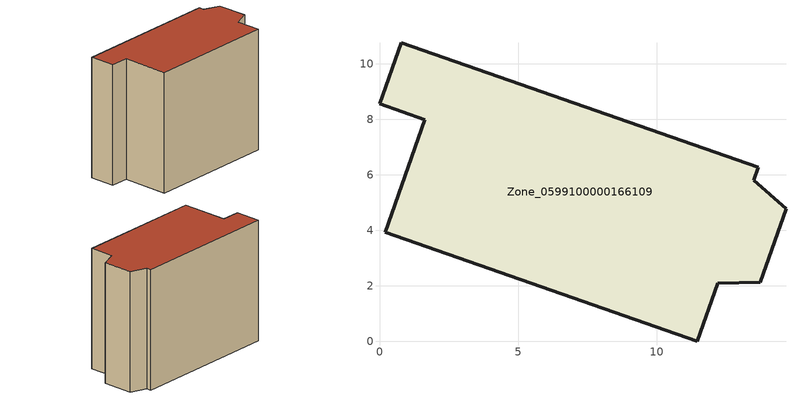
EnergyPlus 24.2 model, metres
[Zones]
Zone_0599100000166109
 floor ground (C_G): 11.46,0 0.21,3.93 1.63,7.99 0,8.56 0.78,10.77 13.65,6.27 13.49,5.81 14.65,4.78 13.73,2.14 12.19,2.09 z0
 wall outside (C_F): 0.21,3.93 11.46,0 12.19,2.09 13.73,2.14 14.65,4.78 13.49,5.81 13.65,6.27 0.78,10.77 0,8.56 1.63,7.99 0.21,3.93 z0:11.13
 roof outside (C_R): 13.65,6.27 0.78,10.77 0,8.56 1.63,7.99 0.21,3.93 11.46,0 12.19,2.09 13.73,2.14 14.65,4.78 13.49,5.81 z11.13
[BUILDING]
Pand.0599100000166109: North Axis=0; Terrain=City; Loads Convergence Tolerance Value=0.04; Temperature Convergence Tolerance Value=0.4; Solar Distribution=FullExterior; Maximum Number of Warmup Days=25; Minimum Number of Warmup Days=1
[Site:Location]
Rotterdam.The.Hague.AP_ZH_NLD Design_Conditions: Latitude=51.96; Longitude=4.45; Time Zone=1; Elevation=-4.5
[SITE:GROUNDTEMPERATURE:BUILDINGSURFACE]
18, 18, 18, 18, 18, 18, 18, 18, 18, 18, 18, 18
[MATERIAL] Thermal Absorptance=0.9; Solar Absorptance=0.7; Visible Absorptance=0.7
Name | Roughness | Thickness | Conductivity | Density | Specific Heat
G.TC.1946 | MediumSmooth | 0.15 | 1 | 540 | 1210
F.TC.1946 | Rough | 0.3 | 0.857143 | 1920 | 840
R.TC.1946 | MediumRough | 0.2 | 0.909091 | 1500 | 1000
[CONSTRUCTION]
C_G: G.TC.1946
C_F: F.TC.1946
C_R: R.TC.1946
[ZONE]
Zone_0599100000166109: Type=1; Multiplier=1; Ceiling Height=Autocalculate; Volume=Autocalculate; Floor Area=autocalculate; Part of Total Floor Area=Yes
[ZONEINFILTRATION:DESIGNFLOWRATE]
Infil_Zone_0599100000166109: Zone or ZoneList or Space or SpaceList=Zone_0599100000166109; Schedule=AlwaysOn; Design Flow Rate Calculation Method=Flow/Area; Flow Rate per Floor Area=0.003; Constant Term Coefficient=1; Temperature Term Coefficient=0; Velocity Term Coefficient=0; Velocity Squared Term Coefficient=0
[HVACTEMPLATE:ZONE:IDEALLOADSAIRSYSTEM]
Zone_0599100000166109: Maximum Heating Supply Air Temperature=50; Minimum Cooling Supply Air Temperature=13; Maximum Heating Supply Air Humidity Ratio=0.0156; Minimum Cooling Supply Air Humidity Ratio=0.0077; Heating Limit=NoLimit; Cooling Limit=NoLimit; Dehumidification Control Type=ConstantSensibleHeatRatio; Cooling Sensible Heat Ratio=0.7; Dehumidification Setpoint=60; Humidification Control Type=None; Humidification Setpoint=30; Outdoor Air Method=None; Outdoor Air Flow Rate per Person=0.00944; Outdoor Air Flow Rate per Zone Floor Area=0; Outdoor Air Flow Rate per Zone=0; Demand Controlled Ventilation Type=None; Outdoor Air Economizer Type=NoEconomizer; Heat Recovery Type=None; Sensible Heat Recovery Effectiveness=0.7; Latent Heat Recovery Effectiveness=0.65
[ZONECONTROL:THERMOSTAT]
ThermostatControl_Zone_0599100000166109: Zone or ZoneList=Zone_0599100000166109; Control Type Schedule=DualSetpointControlType; Control 1=Thermostat_Zone_0599100000166109; Temperature Difference Between Cutout And Setpoint=0
[THERMOSTATSETPOINT:DUALSETPOINT]
Thermostat_Zone_0599100000166109: Heating Setpoint Temperature Schedule=HeatingSetpoint_Zone_0599100000166109; Cooling Setpoint Temperature Schedule=CoolingSetpoint_Zone_0599100000166109
[SCHEDULE:COMPACT]
HeatingSetpoint_Zone_0599100000166109: Through: 12/31, For: AllDays, Until: 24:00, 21
CoolingSetpoint_Zone_0599100000166109: Through: 12/31, For: AllDays, Until: 24:00, 24
DualSetpointControlType: Through: 12/31, For: AllDays, Until: 24:00, 4
AlwaysOn: Through: 12/31, For: AllDays, Until: 24:00, 1
